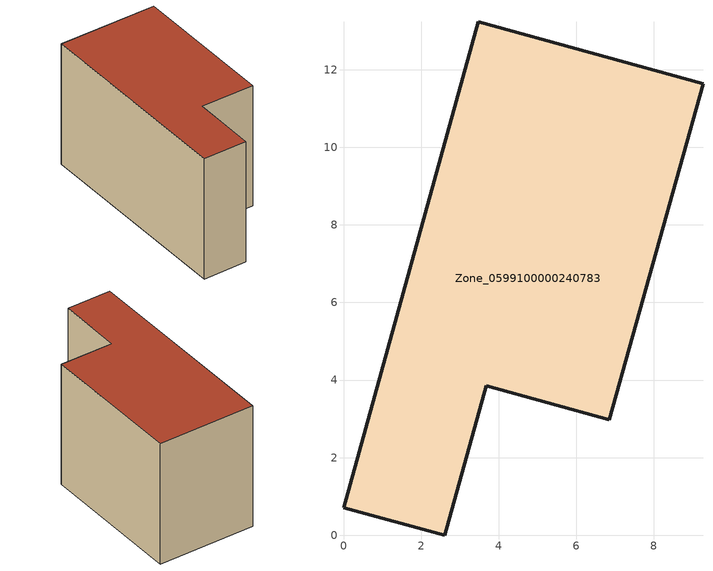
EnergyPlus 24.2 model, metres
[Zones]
Zone_0599100000240783
 floor ground (C_G): 0,0.71 3.48,13.24 9.27,11.63 6.85,2.98 3.68,3.85 2.61,0 z0
 wall outside (C_F): 3.48,13.24 0,0.71 2.61,0 3.68,3.85 6.85,2.98 9.27,11.63 3.48,13.24 z0:7.73
 roof outside (C_R): 9.27,11.63 3.48,13.24 0,0.71 2.61,0 3.68,3.85 6.85,2.98 z7.73
[BUILDING]
Pand.0599100000240783: North Axis=0; Terrain=City; Loads Convergence Tolerance Value=0.04; Temperature Convergence Tolerance Value=0.4; Solar Distribution=FullExterior; Maximum Number of Warmup Days=25; Minimum Number of Warmup Days=1
[Site:Location]
Rotterdam.The.Hague.AP_ZH_NLD Design_Conditions: Latitude=51.96; Longitude=4.45; Time Zone=1; Elevation=-4.5
[SITE:GROUNDTEMPERATURE:BUILDINGSURFACE]
18, 18, 18, 18, 18, 18, 18, 18, 18, 18, 18, 18
[MATERIAL] Thermal Absorptance=0.9; Solar Absorptance=0.7; Visible Absorptance=0.7
Name | Roughness | Thickness | Conductivity | Density | Specific Heat
G.TI.1975-1991 | MediumSmooth | 0.15 | 0.288461 | 540 | 1210
F.TI.1975-1991 | Rough | 0.3 | 0.230769 | 1920 | 840
R.TI.1975-1991 | MediumRough | 0.2 | 0.153846 | 1500 | 1000
[CONSTRUCTION]
C_G: G.TI.1975-1991
C_F: F.TI.1975-1991
C_R: R.TI.1975-1991
[ZONE]
Zone_0599100000240783: Type=1; Multiplier=1; Ceiling Height=Autocalculate; Volume=Autocalculate; Floor Area=autocalculate; Part of Total Floor Area=Yes
[ZONEINFILTRATION:DESIGNFLOWRATE]
Infil_Zone_0599100000240783: Zone or ZoneList or Space or SpaceList=Zone_0599100000240783; Schedule=AlwaysOn; Design Flow Rate Calculation Method=Flow/Area; Flow Rate per Floor Area=0.003; Constant Term Coefficient=1; Temperature Term Coefficient=0; Velocity Term Coefficient=0; Velocity Squared Term Coefficient=0
[HVACTEMPLATE:ZONE:IDEALLOADSAIRSYSTEM]
Zone_0599100000240783: Maximum Heating Supply Air Temperature=50; Minimum Cooling Supply Air Temperature=13; Maximum Heating Supply Air Humidity Ratio=0.0156; Minimum Cooling Supply Air Humidity Ratio=0.0077; Heating Limit=NoLimit; Cooling Limit=NoLimit; Dehumidification Control Type=ConstantSensibleHeatRatio; Cooling Sensible Heat Ratio=0.7; Dehumidification Setpoint=60; Humidification Control Type=None; Humidification Setpoint=30; Outdoor Air Method=None; Outdoor Air Flow Rate per Person=0.00944; Outdoor Air Flow Rate per Zone Floor Area=0; Outdoor Air Flow Rate per Zone=0; Demand Controlled Ventilation Type=None; Outdoor Air Economizer Type=NoEconomizer; Heat Recovery Type=None; Sensible Heat Recovery Effectiveness=0.7; Latent Heat Recovery Effectiveness=0.65
[ZONECONTROL:THERMOSTAT]
ThermostatControl_Zone_0599100000240783: Zone or ZoneList=Zone_0599100000240783; Control Type Schedule=DualSetpointControlType; Control 1=Thermostat_Zone_0599100000240783; Temperature Difference Between Cutout And Setpoint=0
[THERMOSTATSETPOINT:DUALSETPOINT]
Thermostat_Zone_0599100000240783: Heating Setpoint Temperature Schedule=HeatingSetpoint_Zone_0599100000240783; Cooling Setpoint Temperature Schedule=CoolingSetpoint_Zone_0599100000240783
[SCHEDULE:COMPACT]
HeatingSetpoint_Zone_0599100000240783: Through: 12/31, For: AllDays, Until: 24:00, 21
CoolingSetpoint_Zone_0599100000240783: Through: 12/31, For: AllDays, Until: 24:00, 24
DualSetpointControlType: Through: 12/31, For: AllDays, Until: 24:00, 4
AlwaysOn: Through: 12/31, For: AllDays, Until: 24:00, 1
